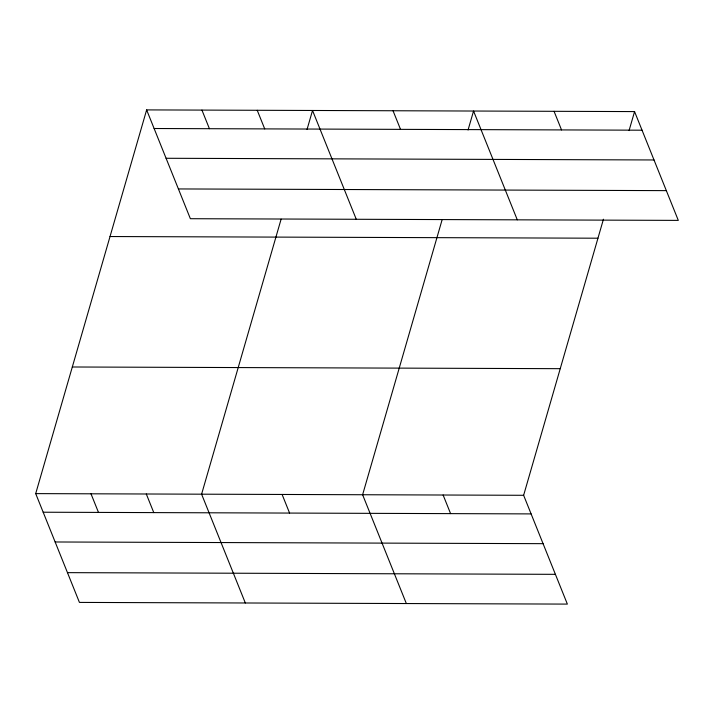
<?xml version="1.0" encoding="UTF-8"?>
<svg xmlns="http://www.w3.org/2000/svg" width="714" height="714" viewBox="0 0 714 714"><rect width="100%" height="100%" fill="white"/><g stroke="black" fill="none" stroke-linecap="round" stroke-linejoin="round"><path stroke-width="1.07" d="M603.446 219.216L523.63 495.293L567.362 604.098L79.432 602.411L35.7 493.615L146.638 109.902L634.567 111.589L678.3 220.385L190.37 218.707L146.638 109.902M281.111 219.162L201.598 494.186L245.33 602.982M307.038 129.475L312.527 110.483L356.268 219.278M442.127 219.716L362.614 494.74L406.346 603.535M468.054 130.028L473.552 111.036L517.284 219.832M629.07 130.582L634.567 111.589M154.117 128.511L642.047 130.198M166.076 158.276L654.006 159.963M178.411 188.942L666.332 190.629M110.027 236.53L597.957 238.208M72.31 366.987L560.24 368.674M35.7 493.615L523.63 495.293M43.179 512.224L531.109 513.901M55.148 541.98L543.077 543.666M67.473 572.646L555.403 574.333M554.055 111.313L561.534 129.921M393.039 110.759L400.518 129.368M443.117 495.016L450.596 513.625M257.236 110.286L264.716 128.895M201.937 110.099L209.416 128.707M282.101 494.463L289.581 513.071M146.299 493.99L153.778 512.607M90.999 493.802L98.478 512.411"/></g></svg>
